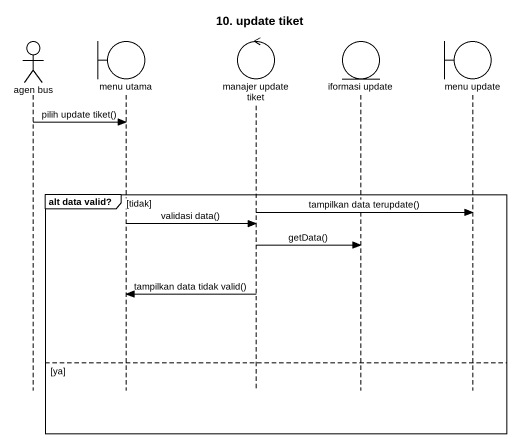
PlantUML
@startuml
title 10. update tiket
hide footbox
actor "agen bus" as agen_bus
boundary "menu utama" as menu_utama
control "manajer update tiket" as manajer_update_tiket
entity "iformasi update" as iformasi_update
boundary "menu update" as menu_update

agen_bus -> menu_utama : pilih update tiket()
group alt data valid? [tidak]
  manajer_update_tiket -> menu_update : tampilkan data terupdate()
  menu_utama -> manajer_update_tiket : validasi data()
  manajer_update_tiket -> iformasi_update : getData()
  manajer_update_tiket -> menu_utama : tampilkan data tidak valid()
else ya
end
@enduml
